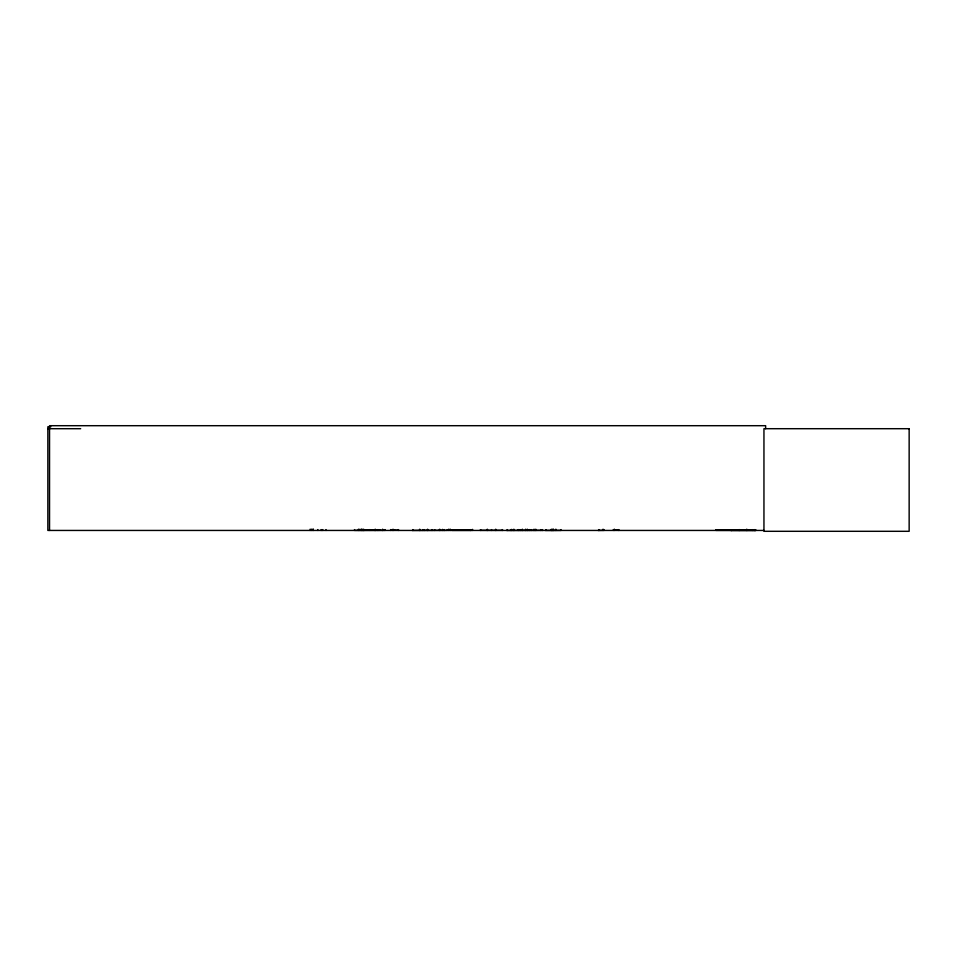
<?xml version="1.0" encoding="UTF-8"?>
<svg xmlns="http://www.w3.org/2000/svg" width="957" height="957" viewBox="0 0 957 957"><rect width="100%" height="100%" fill="white"/><g stroke="black" fill="none" stroke-linecap="round" stroke-linejoin="round"><path stroke-width="1.44" d="M369.869 530.405L369.88 529.592M545.622 530.441L545.622 529.664L545.622 530.441L561.017 530.405L561.005 529.592M412.252 530.441L447.374 530.334L447.374 529.592M506.636 530.441L543.014 530.334M598.065 530.441L603.759 530.334M603.221 530.334L603.125 529.377M361.674 530.31L361.495 529.161M715.872 530.381L755.922 530.405L730.729 530.417M752.405 529.628L752.238 530.417M752.872 530.417L752.417 529.987M754.846 530.417L755.647 529.628M424.322 530.334L424.382 529.664M731.112 530.441L731.71 530.417M480.079 530.334L502.951 530.334M480.474 530.334L480.558 529.664L480.629 530.441M517.976 530.334L518.048 529.664M384.834 530.334L354.485 530.405L354.485 529.592M598.675 530.334L598.771 529.664M363.863 530.334L363.971 529.664M739.462 530.334L739.57 529.664M50.841 426.774L47.85 426.774L47.85 530.441L764.141 530.441M47.85 428.7L80.675 428.7M360.885 529.771L380.037 529.771M451.931 529.771L471.095 529.771M715.884 529.771L735.048 529.771M360.849 530.046L380.085 530.046M451.895 530.022L471.131 530.022M715.848 530.046L755.683 530.19M390.743 529.664L399.021 530.334M451.907 530.381L471.107 530.381M613.509 529.664L619.275 530.357M553.469 530.31L553.589 529.377M379.116 530.334L379.008 529.664M618.689 530.334L618.593 529.664M614.143 530.334L614.238 529.377M529.161 530.334L529.077 529.664L529.006 530.441M518.682 530.334L518.873 529.664M434.657 530.334L434.586 529.664L434.514 530.441M765.636 428.7L765.636 425.698L49.537 425.698L49.537 530.441M754.451 529.592L754.451 530.441M747.022 529.377L747.022 530.441M746.484 529.377L746.484 530.441M739.677 529.592L739.677 530.441M739.055 529.592L739.055 530.441M618.485 529.592L618.485 530.441M614.418 529.377L614.418 530.441M613.401 529.592L613.401 530.441M603.963 529.592L603.963 530.441M602.946 529.377L602.946 530.441M598.879 529.592L598.879 530.441M555.85 529.161L555.85 530.441M553.337 529.592L553.23 530.441M553.05 529.377L553.038 530.441M552.859 529.161L552.859 530.441M552.069 529.592L552.022 530.441M551.579 529.377L551.567 530.441M551.196 529.377L551.196 530.441M542.463 529.592L542.463 530.441M540.717 529.592L540.717 530.441M535.992 529.377L535.992 530.441M535.621 529.377L535.621 530.441M534.233 529.377L534.233 530.441M533.85 529.377L533.85 530.441M531.578 529.592L531.578 530.441M529.903 529.592L529.903 530.441L529.759 529.592M527.534 529.377L527.534 530.441M527.151 529.377L527.151 530.441M525.824 529.377L525.824 530.441M525.441 529.377L525.441 530.441M522.546 529.377L522.546 530.441M522.163 529.377L522.163 530.441M520.692 529.592L520.692 530.441M518.945 529.592L518.945 530.441M518.12 529.592L518.12 530.441M514.076 529.377L514.076 530.441M513.706 529.377L513.706 530.441M511.696 529.377L511.696 530.441M510.823 529.592L510.871 530.441M507.246 529.592L507.246 530.441M502.389 529.592L502.389 530.441M495.929 529.377L495.929 530.441M495.559 529.377L495.559 530.441M491.515 529.592L491.515 530.441M487.472 529.377L487.472 530.441M487.089 529.377L487.089 530.441M472.591 529.377L472.591 530.441M450.257 529.161L450.245 530.441M448.761 529.161L448.761 530.441M444.215 529.592L444.215 530.441M444.12 529.592L444.12 530.441M442.457 529.377L442.457 530.441M439.945 529.377L439.945 530.441M439.419 529.377L439.419 530.441M431.99 529.592L431.99 530.441M427.767 529.377L427.767 530.441M427.372 529.377L427.372 530.441M424.453 529.592L424.453 530.441M422.862 529.592L422.862 530.441M419.956 529.377L419.956 530.441M419.549 529.377L419.549 530.441M412.802 529.592L412.802 530.441M398.339 529.592L398.339 530.441M393.148 529.377L393.148 530.441M392.884 529.377L392.884 530.441M390.647 529.592L390.647 530.441M385.013 529.592L385.013 530.441M382.776 529.377L382.776 530.441M382.513 529.377L382.513 530.441M378.912 529.592L378.912 530.441M377.321 529.592L377.321 530.441M375.288 529.377L375.288 530.441M375.144 529.377L375.144 530.441M374.821 529.592L374.821 530.441M364.067 529.592L364.067 530.441M363.744 529.377L363.6 530.441M363.481 529.377L363.481 530.441M362.464 529.377L362.44 530.441M361.925 529.377L361.818 530.441M361.722 529.592L361.722 530.441M359.904 529.161L359.988 530.441M358.408 529.161L358.408 530.441M325.99 529.592L325.99 530.441M322.796 529.592L322.796 530.441M321.923 529.592L321.983 530.441M321.109 529.592L321.109 530.441M317.856 529.592L317.856 530.441M313.214 529.149L313.214 530.441M312.975 529.173L312.975 530.441M311.492 529.173L311.492 530.441M310.2 529.149L310.2 530.441M909.15 428.7L763.949 428.7L763.949 531.302L909.15 531.302L909.15 428.7M755.276 530.334L755.169 529.664L755.229 530.441M470.928 530.441L470.928 529.592L470.832 530.441"/></g></svg>
